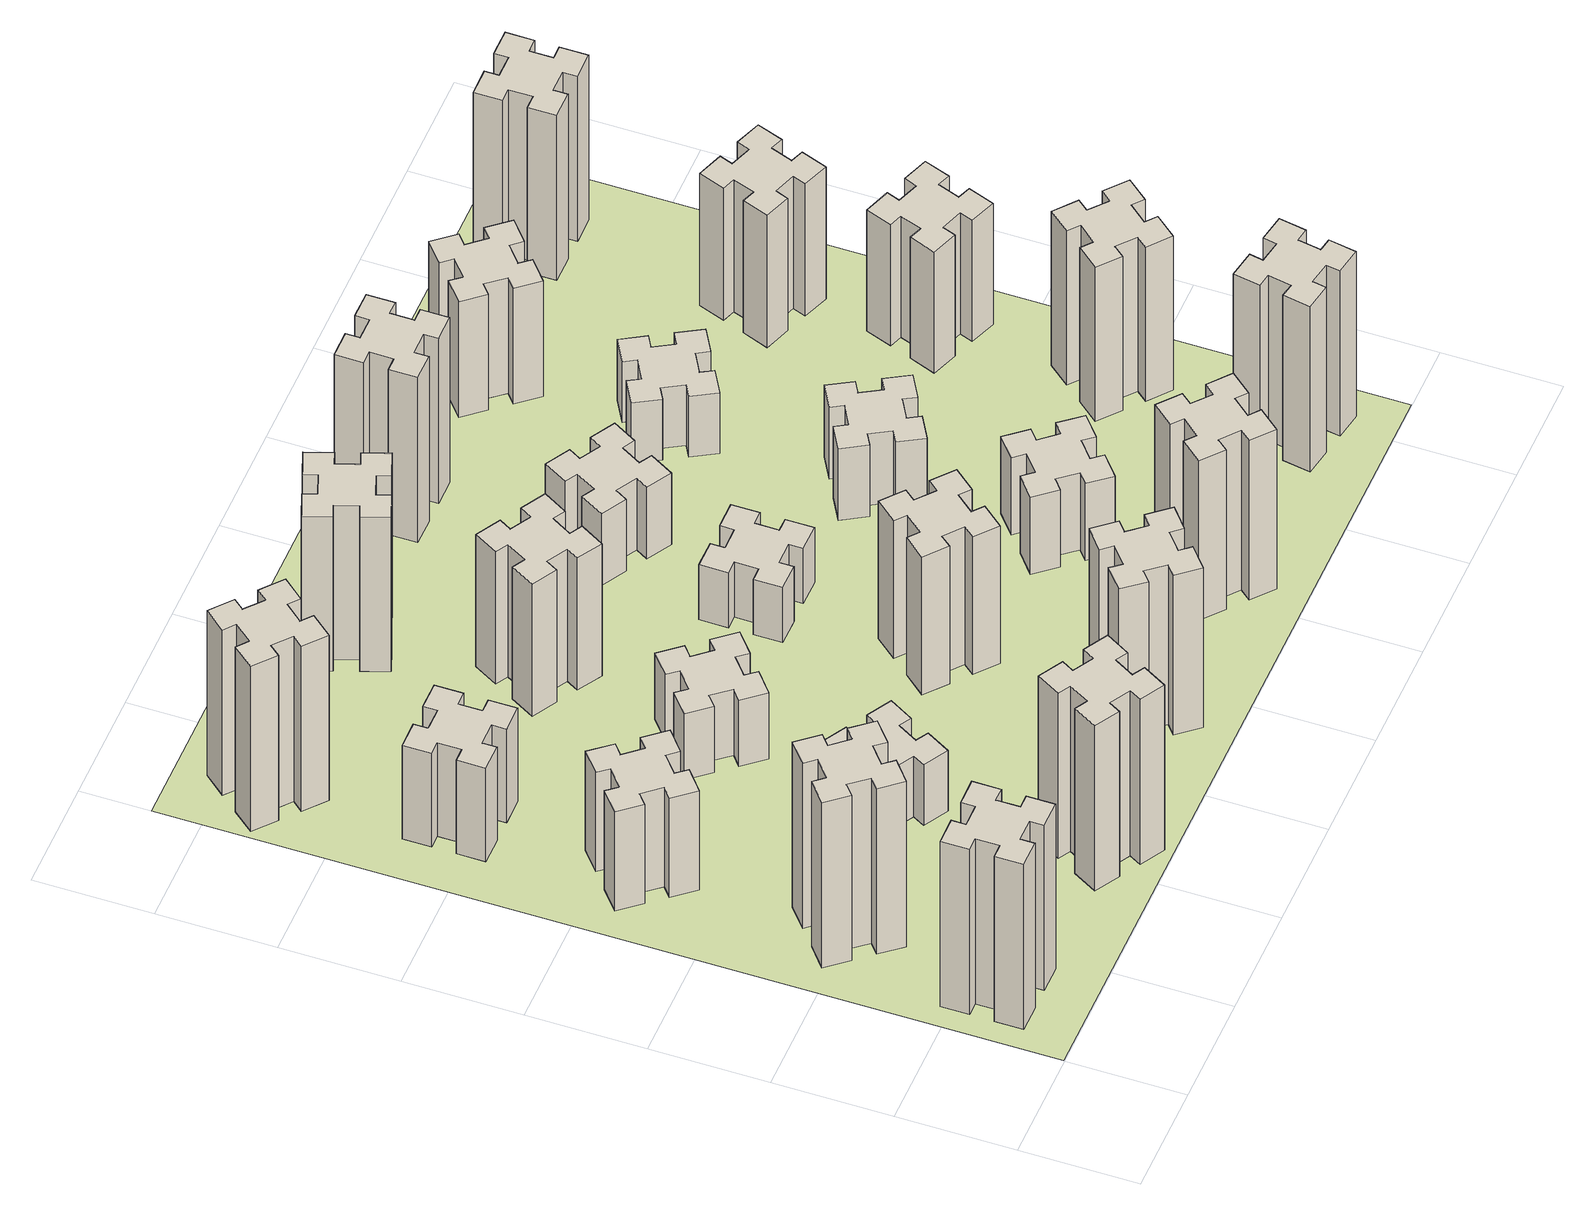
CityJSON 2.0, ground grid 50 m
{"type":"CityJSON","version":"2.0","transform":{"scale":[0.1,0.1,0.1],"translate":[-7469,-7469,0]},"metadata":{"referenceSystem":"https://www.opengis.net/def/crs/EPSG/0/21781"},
"CityObjects":{
"building1":{"type":"Building","attributes":{"class":"1000","function":"1000","usage":"1000","yearOfConstruction":2016,"roofType":"1000","measuredHeight":90,"storeysAboveGround":30,"storeysBelowGround":0},"geometry":[{"type":"Solid","lod":"1","boundaries":[[[[0,1,2,3,4,5,6,7,8,9,10,11,12,13,14,15,16,17,18,19]],[[17,16,20,21]],[[16,15,22,20]],[[15,14,23,22]],[[14,13,24,23]],[[13,12,25,24]],[[12,11,26,25]],[[11,10,27,26]],[[10,9,28,27]],[[9,8,29,28]],[[8,7,30,29]],[[7,6,31,30]],[[6,5,32,31]],[[5,4,33,32]],[[4,3,34,33]],[[3,2,35,34]],[[2,1,36,35]],[[1,0,37,36]],[[0,19,38,37]],[[19,18,39,38]],[[18,17,21,39]],[[24,25,26,27,28,29,30,31,32,33,34,35,36,37,38,39,21,20,22,23]]]]}]},
"building2":{"type":"Building","attributes":{"class":"1000","function":"1000","usage":"1000","yearOfConstruction":2016,"roofType":"1000","measuredHeight":90,"storeysAboveGround":30,"storeysBelowGround":0},"geometry":[{"type":"Solid","lod":"1","boundaries":[[[[40,41,42,43,44,45,46,47,48,49,50,51,52,53,54,55,56,57,58,59]],[[57,56,60,61]],[[56,55,62,60]],[[55,54,63,62]],[[54,53,64,63]],[[53,52,65,64]],[[52,51,66,65]],[[51,50,67,66]],[[50,49,68,67]],[[49,48,69,68]],[[48,47,70,69]],[[47,46,71,70]],[[46,45,72,71]],[[45,44,73,72]],[[44,43,74,73]],[[43,42,75,74]],[[42,41,76,75]],[[41,40,77,76]],[[40,59,78,77]],[[59,58,79,78]],[[58,57,61,79]],[[64,65,66,67,68,69,70,71,72,73,74,75,76,77,78,79,61,60,62,63]]]]}]},
"building3":{"type":"Building","attributes":{"class":"1000","function":"1000","usage":"1000","yearOfConstruction":2016,"roofType":"1000","measuredHeight":54,"storeysAboveGround":30,"storeysBelowGround":0},"geometry":[{"type":"Solid","lod":"1","boundaries":[[[[80,81,82,83,84,85,86,87,88,89,90,91,92,93,94,95,96,97,98,99]],[[97,96,100,101]],[[96,95,102,100]],[[95,94,103,102]],[[94,93,104,103]],[[93,92,105,104]],[[92,91,106,105]],[[91,90,107,106]],[[90,89,108,107]],[[89,88,109,108]],[[88,87,110,109]],[[87,86,111,110]],[[86,85,112,111]],[[85,84,113,112]],[[84,83,114,113]],[[83,82,115,114]],[[82,81,116,115]],[[81,80,117,116]],[[80,99,118,117]],[[99,98,119,118]],[[98,97,101,119]],[[104,105,106,107,108,109,110,111,112,113,114,115,116,117,118,119,101,100,102,103]]]]}]},
"building4":{"type":"Building","attributes":{"class":"1000","function":"1000","usage":"1000","yearOfConstruction":2016,"roofType":"1000","measuredHeight":51,"storeysAboveGround":30,"storeysBelowGround":0},"geometry":[{"type":"Solid","lod":"1","boundaries":[[[[120,121,122,123,124,125,126,127,128,129,130,131,132,133,134,135,136,137,138,139]],[[137,136,140,141]],[[136,135,142,140]],[[135,134,143,142]],[[134,133,144,143]],[[133,132,145,144]],[[132,131,146,145]],[[131,130,147,146]],[[130,129,148,147]],[[129,128,149,148]],[[128,127,150,149]],[[127,126,151,150]],[[126,125,152,151]],[[125,124,153,152]],[[124,123,154,153]],[[123,122,155,154]],[[122,121,156,155]],[[121,120,157,156]],[[120,139,158,157]],[[139,138,159,158]],[[138,137,141,159]],[[144,145,146,147,148,149,150,151,152,153,154,155,156,157,158,159,141,140,142,143]]]]}]},
"building5":{"type":"Building","attributes":{"class":"1000","function":"1000","usage":"1000","yearOfConstruction":2016,"roofType":"1000","measuredHeight":90,"storeysAboveGround":30,"storeysBelowGround":0},"geometry":[{"type":"Solid","lod":"1","boundaries":[[[[160,161,162,163,164,165,166,167,168,169,170,171,172,173,174,175,176,177,178,179]],[[177,176,180,181]],[[176,175,182,180]],[[175,174,183,182]],[[174,173,184,183]],[[173,172,185,184]],[[172,171,186,185]],[[171,170,187,186]],[[170,169,188,187]],[[169,168,189,188]],[[168,167,190,189]],[[167,166,191,190]],[[166,165,192,191]],[[165,164,193,192]],[[164,163,194,193]],[[163,162,195,194]],[[162,161,196,195]],[[161,160,197,196]],[[160,179,198,197]],[[179,178,199,198]],[[178,177,181,199]],[[184,185,186,187,188,189,190,191,192,193,194,195,196,197,198,199,181,180,182,183]]]]}]},
"building6":{"type":"Building","attributes":{"class":"1000","function":"1000","usage":"1000","yearOfConstruction":2016,"roofType":"1000","measuredHeight":90,"storeysAboveGround":30,"storeysBelowGround":0},"geometry":[{"type":"Solid","lod":"1","boundaries":[[[[200,201,202,203,204,205,206,207,208,209,210,211,212,213,214,215,216,217,218,219]],[[217,216,220,221]],[[216,215,222,220]],[[215,214,223,222]],[[214,213,224,223]],[[213,212,225,224]],[[212,211,226,225]],[[211,210,227,226]],[[210,209,228,227]],[[209,208,229,228]],[[208,207,230,229]],[[207,206,231,230]],[[206,205,232,231]],[[205,204,233,232]],[[204,203,234,233]],[[203,202,235,234]],[[202,201,236,235]],[[201,200,237,236]],[[200,219,238,237]],[[219,218,239,238]],[[218,217,221,239]],[[224,225,226,227,228,229,230,231,232,233,234,235,236,237,238,239,221,220,222,223]]]]}]},
"building7":{"type":"Building","attributes":{"class":"1000","function":"1000","usage":"1000","yearOfConstruction":2016,"roofType":"1000","measuredHeight":33,"storeysAboveGround":30,"storeysBelowGround":0},"geometry":[{"type":"Solid","lod":"1","boundaries":[[[[240,241,242,243,244,245,246,247,248,249,250,251,252,253,254,255,256,257,258,259]],[[257,256,260,261]],[[256,255,262,260]],[[255,254,263,262]],[[254,253,264,263]],[[253,252,265,264]],[[252,251,266,265]],[[251,250,267,266]],[[250,249,268,267]],[[249,248,269,268]],[[248,247,270,269]],[[247,246,271,270]],[[246,245,272,271]],[[245,244,273,272]],[[244,243,274,273]],[[243,242,275,274]],[[242,241,276,275]],[[241,240,277,276]],[[240,259,278,277]],[[259,258,279,278]],[[258,257,261,279]],[[264,265,266,267,268,269,270,271,272,273,274,275,276,277,278,279,261,260,262,263]]]]}]},
"building8":{"type":"Building","attributes":{"class":"1000","function":"1000","usage":"1000","yearOfConstruction":2016,"roofType":"1000","measuredHeight":36,"storeysAboveGround":30,"storeysBelowGround":0},"geometry":[{"type":"Solid","lod":"1","boundaries":[[[[280,281,282,283,284,285,286,287,288,289,290,291,292,293,294,295,296,297,298,299]],[[297,296,300,301]],[[296,295,302,300]],[[295,294,303,302]],[[294,293,304,303]],[[293,292,305,304]],[[292,291,306,305]],[[291,290,307,306]],[[290,289,308,307]],[[289,288,309,308]],[[288,287,310,309]],[[287,286,311,310]],[[286,285,312,311]],[[285,284,313,312]],[[284,283,314,313]],[[283,282,315,314]],[[282,281,316,315]],[[281,280,317,316]],[[280,299,318,317]],[[299,298,319,318]],[[298,297,301,319]],[[304,305,306,307,308,309,310,311,312,313,314,315,316,317,318,319,301,300,302,303]]]]}]},
"building9":{"type":"Building","attributes":{"class":"1000","function":"1000","usage":"1000","yearOfConstruction":2016,"roofType":"1000","measuredHeight":87,"storeysAboveGround":30,"storeysBelowGround":0},"geometry":[{"type":"Solid","lod":"1","boundaries":[[[[320,321,322,323,324,325,326,327,328,329,330,331,332,333,334,335,336,337,338,339]],[[337,336,340,341]],[[336,335,342,340]],[[335,334,343,342]],[[334,333,344,343]],[[333,332,345,344]],[[332,331,346,345]],[[331,330,347,346]],[[330,329,348,347]],[[329,328,349,348]],[[328,327,350,349]],[[327,326,351,350]],[[326,325,352,351]],[[325,324,353,352]],[[324,323,354,353]],[[323,322,355,354]],[[322,321,356,355]],[[321,320,357,356]],[[320,339,358,357]],[[339,338,359,358]],[[338,337,341,359]],[[344,345,346,347,348,349,350,351,352,353,354,355,356,357,358,359,341,340,342,343]]]]}]},
"building10":{"type":"Building","attributes":{"class":"1000","function":"1000","usage":"1000","yearOfConstruction":2016,"roofType":"1000","measuredHeight":72,"storeysAboveGround":30,"storeysBelowGround":0},"geometry":[{"type":"Solid","lod":"1","boundaries":[[[[360,361,362,363,364,365,366,367,368,369,370,371,372,373,374,375,376,377,378,379]],[[377,376,380,381]],[[376,375,382,380]],[[375,374,383,382]],[[374,373,384,383]],[[373,372,385,384]],[[372,371,386,385]],[[371,370,387,386]],[[370,369,388,387]],[[369,368,389,388]],[[368,367,390,389]],[[367,366,391,390]],[[366,365,392,391]],[[365,364,393,392]],[[364,363,394,393]],[[363,362,395,394]],[[362,361,396,395]],[[361,360,397,396]],[[360,379,398,397]],[[379,378,399,398]],[[378,377,381,399]],[[384,385,386,387,388,389,390,391,392,393,394,395,396,397,398,399,381,380,382,383]]]]}]},
"building11":{"type":"Building","attributes":{"class":"1000","function":"1000","usage":"1000","yearOfConstruction":2016,"roofType":"1000","measuredHeight":84,"storeysAboveGround":30,"storeysBelowGround":0},"geometry":[{"type":"Solid","lod":"1","boundaries":[[[[400,401,402,403,404,405,406,407,408,409,410,411,412,413,414,415,416,417,418,419]],[[417,416,420,421]],[[416,415,422,420]],[[415,414,423,422]],[[414,413,424,423]],[[413,412,425,424]],[[412,411,426,425]],[[411,410,427,426]],[[410,409,428,427]],[[409,408,429,428]],[[408,407,430,429]],[[407,406,431,430]],[[406,405,432,431]],[[405,404,433,432]],[[404,403,434,433]],[[403,402,435,434]],[[402,401,436,435]],[[401,400,437,436]],[[400,419,438,437]],[[419,418,439,438]],[[418,417,421,439]],[[424,425,426,427,428,429,430,431,432,433,434,435,436,437,438,439,421,420,422,423]]]]}]},
"building12":{"type":"Building","attributes":{"class":"1000","function":"1000","usage":"1000","yearOfConstruction":2016,"roofType":"1000","measuredHeight":75,"storeysAboveGround":30,"storeysBelowGround":0},"geometry":[{"type":"Solid","lod":"1","boundaries":[[[[440,441,442,443,444,445,446,447,448,449,450,451,452,453,454,455,456,457,458,459]],[[457,456,460,461]],[[456,455,462,460]],[[455,454,463,462]],[[454,453,464,463]],[[453,452,465,464]],[[452,451,466,465]],[[451,450,467,466]],[[450,449,468,467]],[[449,448,469,468]],[[448,447,470,469]],[[447,446,471,470]],[[446,445,472,471]],[[445,444,473,472]],[[444,443,474,473]],[[443,442,475,474]],[[442,441,476,475]],[[441,440,477,476]],[[440,459,478,477]],[[459,458,479,478]],[[458,457,461,479]],[[464,465,466,467,468,469,470,471,472,473,474,475,476,477,478,479,461,460,462,463]]]]}]},
"building13":{"type":"Building","attributes":{"class":"1000","function":"1000","usage":"1000","yearOfConstruction":2016,"roofType":"1000","measuredHeight":30,"storeysAboveGround":30,"storeysBelowGround":0},"geometry":[{"type":"Solid","lod":"1","boundaries":[[[[480,481,482,483,484,485,486,487,488,489,490,491,492,493,494,495,496,497,498,499]],[[497,496,500,501]],[[496,495,502,500]],[[495,494,503,502]],[[494,493,504,503]],[[493,492,505,504]],[[492,491,506,505]],[[491,490,507,506]],[[490,489,508,507]],[[489,488,509,508]],[[488,487,510,509]],[[487,486,511,510]],[[486,485,512,511]],[[485,484,513,512]],[[484,483,514,513]],[[483,482,515,514]],[[482,481,516,515]],[[481,480,517,516]],[[480,499,518,517]],[[499,498,519,518]],[[498,497,501,519]],[[504,505,506,507,508,509,510,511,512,513,514,515,516,517,518,519,501,500,502,503]]]]}]},
"building14":{"type":"Building","attributes":{"class":"1000","function":"1000","usage":"1000","yearOfConstruction":2016,"roofType":"1000","measuredHeight":87,"storeysAboveGround":30,"storeysBelowGround":0},"geometry":[{"type":"Solid","lod":"1","boundaries":[[[[520,521,522,523,524,525,526,527,528,529,530,531,532,533,534,535,536,537,538,539]],[[537,536,540,541]],[[536,535,542,540]],[[535,534,543,542]],[[534,533,544,543]],[[533,532,545,544]],[[532,531,546,545]],[[531,530,547,546]],[[530,529,548,547]],[[529,528,549,548]],[[528,527,550,549]],[[527,526,551,550]],[[526,525,552,551]],[[525,524,553,552]],[[524,523,554,553]],[[523,522,555,554]],[[522,521,556,555]],[[521,520,557,556]],[[520,539,558,557]],[[539,538,559,558]],[[538,537,541,559]],[[544,545,546,547,548,549,550,551,552,553,554,555,556,557,558,559,541,540,542,543]]]]}]},
"building15":{"type":"Building","attributes":{"class":"1000","function":"1000","usage":"1000","yearOfConstruction":2016,"roofType":"1000","measuredHeight":39,"storeysAboveGround":30,"storeysBelowGround":0},"geometry":[{"type":"Solid","lod":"1","boundaries":[[[[560,561,562,563,564,565,566,567,568,569,570,571,572,573,574,575,576,577,578,579]],[[577,576,580,581]],[[576,575,582,580]],[[575,574,583,582]],[[574,573,584,583]],[[573,572,585,584]],[[572,571,586,585]],[[571,570,587,586]],[[570,569,588,587]],[[569,568,589,588]],[[568,567,590,589]],[[567,566,591,590]],[[566,565,592,591]],[[565,564,593,592]],[[564,563,594,593]],[[563,562,595,594]],[[562,561,596,595]],[[561,560,597,596]],[[560,579,598,597]],[[579,578,599,598]],[[578,577,581,599]],[[584,585,586,587,588,589,590,591,592,593,594,595,596,597,598,599,581,580,582,583]]]]}]},
"building16":{"type":"Building","attributes":{"class":"1000","function":"1000","usage":"1000","yearOfConstruction":2016,"roofType":"1000","measuredHeight":90,"storeysAboveGround":30,"storeysBelowGround":0},"geometry":[{"type":"Solid","lod":"1","boundaries":[[[[600,601,602,603,604,605,606,607,608,609,610,611,612,613,614,615,616,617,618,619]],[[617,616,620,621]],[[616,615,622,620]],[[615,614,623,622]],[[614,613,624,623]],[[613,612,625,624]],[[612,611,626,625]],[[611,610,627,626]],[[610,609,628,627]],[[609,608,629,628]],[[608,607,630,629]],[[607,606,631,630]],[[606,605,632,631]],[[605,604,633,632]],[[604,603,634,633]],[[603,602,635,634]],[[602,601,636,635]],[[601,600,637,636]],[[600,619,638,637]],[[619,618,639,638]],[[618,617,621,639]],[[624,625,626,627,628,629,630,631,632,633,634,635,636,637,638,639,621,620,622,623]]]]}]},
"building17":{"type":"Building","attributes":{"class":"1000","function":"1000","usage":"1000","yearOfConstruction":2016,"roofType":"1000","measuredHeight":42,"storeysAboveGround":30,"storeysBelowGround":0},"geometry":[{"type":"Solid","lod":"1","boundaries":[[[[640,641,642,643,644,645,646,647,648,649,650,651,652,653,654,655,656,657,658,659]],[[657,656,660,661]],[[656,655,662,660]],[[655,654,663,662]],[[654,653,664,663]],[[653,652,665,664]],[[652,651,666,665]],[[651,650,667,666]],[[650,649,668,667]],[[649,648,669,668]],[[648,647,670,669]],[[647,646,671,670]],[[646,645,672,671]],[[645,644,673,672]],[[644,643,674,673]],[[643,642,675,674]],[[642,641,676,675]],[[641,640,677,676]],[[640,659,678,677]],[[659,658,679,678]],[[658,657,661,679]],[[664,665,666,667,668,669,670,671,672,673,674,675,676,677,678,679,661,660,662,663]]]]}]},
"building18":{"type":"Building","attributes":{"class":"1000","function":"1000","usage":"1000","yearOfConstruction":2016,"roofType":"1000","measuredHeight":39,"storeysAboveGround":30,"storeysBelowGround":0},"geometry":[{"type":"Solid","lod":"1","boundaries":[[[[680,681,682,683,684,685,686,687,688,689,690,691,692,693,694,695,696,697,698,699]],[[697,696,700,701]],[[696,695,702,700]],[[695,694,703,702]],[[694,693,704,703]],[[693,692,705,704]],[[692,691,706,705]],[[691,690,707,706]],[[690,689,708,707]],[[689,688,709,708]],[[688,687,710,709]],[[687,686,711,710]],[[686,685,712,711]],[[685,684,713,712]],[[684,683,714,713]],[[683,682,715,714]],[[682,681,716,715]],[[681,680,717,716]],[[680,699,718,717]],[[699,698,719,718]],[[698,697,701,719]],[[704,705,706,707,708,709,710,711,712,713,714,715,716,717,718,719,701,700,702,703]]]]}]},
"building19":{"type":"Building","attributes":{"class":"1000","function":"1000","usage":"1000","yearOfConstruction":2016,"roofType":"1000","measuredHeight":33,"storeysAboveGround":30,"storeysBelowGround":0},"geometry":[{"type":"Solid","lod":"1","boundaries":[[[[720,721,722,723,724,725,726,727,728,729,730,731,732,733,734,735,736,737,738,739]],[[737,736,740,741]],[[736,735,742,740]],[[735,734,743,742]],[[734,733,744,743]],[[733,732,745,744]],[[732,731,746,745]],[[731,730,747,746]],[[730,729,748,747]],[[729,728,749,748]],[[728,727,750,749]],[[727,726,751,750]],[[726,725,752,751]],[[725,724,753,752]],[[724,723,754,753]],[[723,722,755,754]],[[722,721,756,755]],[[721,720,757,756]],[[720,739,758,757]],[[739,738,759,758]],[[738,737,741,759]],[[744,745,746,747,748,749,750,751,752,753,754,755,756,757,758,759,741,740,742,743]]]]}]},
"building20":{"type":"Building","attributes":{"class":"1000","function":"1000","usage":"1000","yearOfConstruction":2016,"roofType":"1000","measuredHeight":90,"storeysAboveGround":30,"storeysBelowGround":0},"geometry":[{"type":"Solid","lod":"1","boundaries":[[[[760,761,762,763,764,765,766,767,768,769,770,771,772,773,774,775,776,777,778,779]],[[777,776,780,781]],[[776,775,782,780]],[[775,774,783,782]],[[774,773,784,783]],[[773,772,785,784]],[[772,771,786,785]],[[771,770,787,786]],[[770,769,788,787]],[[769,768,789,788]],[[768,767,790,789]],[[767,766,791,790]],[[766,765,792,791]],[[765,764,793,792]],[[764,763,794,793]],[[763,762,795,794]],[[762,761,796,795]],[[761,760,797,796]],[[760,779,798,797]],[[779,778,799,798]],[[778,777,781,799]],[[784,785,786,787,788,789,790,791,792,793,794,795,796,797,798,799,781,780,782,783]]]]}]},
"building21":{"type":"Building","attributes":{"class":"1000","function":"1000","usage":"1000","yearOfConstruction":2016,"roofType":"1000","measuredHeight":63,"storeysAboveGround":30,"storeysBelowGround":0},"geometry":[{"type":"Solid","lod":"1","boundaries":[[[[800,801,802,803,804,805,806,807,808,809,810,811,812,813,814,815,816,817,818,819]],[[817,816,820,821]],[[816,815,822,820]],[[815,814,823,822]],[[814,813,824,823]],[[813,812,825,824]],[[812,811,826,825]],[[811,810,827,826]],[[810,809,828,827]],[[809,808,829,828]],[[808,807,830,829]],[[807,806,831,830]],[[806,805,832,831]],[[805,804,833,832]],[[804,803,834,833]],[[803,802,835,834]],[[802,801,836,835]],[[801,800,837,836]],[[800,819,838,837]],[[819,818,839,838]],[[818,817,821,839]],[[824,825,826,827,828,829,830,831,832,833,834,835,836,837,838,839,821,820,822,823]]]]}]},
"building22":{"type":"Building","attributes":{"class":"1000","function":"1000","usage":"1000","yearOfConstruction":2016,"roofType":"1000","measuredHeight":84,"storeysAboveGround":30,"storeysBelowGround":0},"geometry":[{"type":"Solid","lod":"1","boundaries":[[[[840,841,842,843,844,845,846,847,848,849,850,851,852,853,854,855,856,857,858,859]],[[857,856,860,861]],[[856,855,862,860]],[[855,854,863,862]],[[854,853,864,863]],[[853,852,865,864]],[[852,851,866,865]],[[851,850,867,866]],[[850,849,868,867]],[[849,848,869,868]],[[848,847,870,869]],[[847,846,871,870]],[[846,845,872,871]],[[845,844,873,872]],[[844,843,874,873]],[[843,842,875,874]],[[842,841,876,875]],[[841,840,877,876]],[[840,859,878,877]],[[859,858,879,878]],[[858,857,861,879]],[[864,865,866,867,868,869,870,871,872,873,874,875,876,877,878,879,861,860,862,863]]]]}]},
"building23":{"type":"Building","attributes":{"class":"1000","function":"1000","usage":"1000","yearOfConstruction":2016,"roofType":"1000","measuredHeight":66,"storeysAboveGround":30,"storeysBelowGround":0},"geometry":[{"type":"Solid","lod":"1","boundaries":[[[[880,881,882,883,884,885,886,887,888,889,890,891,892,893,894,895,896,897,898,899]],[[897,896,900,901]],[[896,895,902,900]],[[895,894,903,902]],[[894,893,904,903]],[[893,892,905,904]],[[892,891,906,905]],[[891,890,907,906]],[[890,889,908,907]],[[889,888,909,908]],[[888,887,910,909]],[[887,886,911,910]],[[886,885,912,911]],[[885,884,913,912]],[[884,883,914,913]],[[883,882,915,914]],[[882,881,916,915]],[[881,880,917,916]],[[880,899,918,917]],[[899,898,919,918]],[[898,897,901,919]],[[904,905,906,907,908,909,910,911,912,913,914,915,916,917,918,919,901,900,902,903]]]]}]},
"building24":{"type":"Building","attributes":{"class":"1000","function":"1000","usage":"1000","yearOfConstruction":2016,"roofType":"1000","measuredHeight":72,"storeysAboveGround":30,"storeysBelowGround":0},"geometry":[{"type":"Solid","lod":"1","boundaries":[[[[920,921,922,923,924,925,926,927,928,929,930,931,932,933,934,935,936,937,938,939]],[[937,936,940,941]],[[936,935,942,940]],[[935,934,943,942]],[[934,933,944,943]],[[933,932,945,944]],[[932,931,946,945]],[[931,930,947,946]],[[930,929,948,947]],[[929,928,949,948]],[[928,927,950,949]],[[927,926,951,950]],[[926,925,952,951]],[[925,924,953,952]],[[924,923,954,953]],[[923,922,955,954]],[[922,921,956,955]],[[921,920,957,956]],[[920,939,958,957]],[[939,938,959,958]],[[938,937,941,959]],[[944,945,946,947,948,949,950,951,952,953,954,955,956,957,958,959,941,940,942,943]]]]}]},
"building25":{"type":"Building","attributes":{"class":"1000","function":"1000","usage":"1000","yearOfConstruction":2016,"roofType":"1000","measuredHeight":90,"storeysAboveGround":30,"storeysBelowGround":0},"geometry":[{"type":"Solid","lod":"1","boundaries":[[[[960,961,962,963,964,965,966,967,968,969,970,971,972,973,974,975,976,977,978,979]],[[977,976,980,981]],[[976,975,982,980]],[[975,974,983,982]],[[974,973,984,983]],[[973,972,985,984]],[[972,971,986,985]],[[971,970,987,986]],[[970,969,988,987]],[[969,968,989,988]],[[968,967,990,989]],[[967,966,991,990]],[[966,965,992,991]],[[965,964,993,992]],[[964,963,994,993]],[[963,962,995,994]],[[962,961,996,995]],[[961,960,997,996]],[[960,979,998,997]],[[979,978,999,998]],[[978,977,981,999]],[[984,985,986,987,988,989,990,991,992,993,994,995,996,997,998,999,981,980,982,983]]]]}]},
"landuse1":{"type":"LandUse","attributes":{"name":"plot1","function":"1010"},"geometry":[{"type":"MultiSurface","lod":"1","boundaries":[[[1000,1001,1002,1003]]]}]}
},
"vertices":[
[165,425,0],[165,325,0],[105,325,0],[105,205,0],[225,205,0],[225,265,0],[325,265,0],[325,205,0],[445,205,0],[445,325,0],[385,325,0],[385,425,0],[445,425,0],[445,545,0],[325,545,0],[325,485,0],[225,485,0],[225,545,0],[105,545,0],[105,425,0],[225,485,900],[225,545,900],[325,485,900],[325,545,900],[445,545,900],[445,425,900],[385,425,900],[385,325,900],[445,325,900],[445,205,900],[325,205,900],[325,265,900],[225,265,900],[225,205,900],[105,205,900],[105,325,900],[165,325,900],[165,425,900],[105,425,900],[105,545,900],
[492,1048,0],[427,1124,0],[473,1163,0],[396,1255,0],[304,1178,0],[343,1132,0],[266,1067,0],[228,1113,0],[136,1036,0],[213,944,0],[259,983,0],[323,906,0],[277,868,0],[354,776,0],[446,853,0],[408,899,0],[484,963,0],[523,917,0],[615,994,0],[538,1086,0],[484,963,900],[523,917,900],[408,899,900],[446,853,900],[354,776,900],[277,868,900],[323,906,900],[259,983,900],[213,944,900],[136,1036,900],[228,1113,900],[266,1067,900],[343,1132,900],[304,1178,900],[396,1255,900],[473,1163,900],[427,1124,900],[492,1048,900],[538,1086,900],[615,994,900],
[492,1888,0],[427,1964,0],[473,2003,0],[396,2095,0],[304,2018,0],[343,1972,0],[266,1907,0],[228,1953,0],[136,1876,0],[213,1784,0],[259,1823,0],[323,1746,0],[277,1708,0],[354,1616,0],[446,1693,0],[408,1739,0],[484,1803,0],[523,1757,0],[615,1834,0],[538,1926,0],[484,1803,540],[523,1757,540],[408,1739,540],[446,1693,540],[354,1616,540],[277,1708,540],[323,1746,540],[259,1823,540],[213,1784,540],[136,1876,540],[228,1953,540],[266,1907,540],[343,1972,540],[304,2018,540],[396,2095,540],[473,2003,540],[427,1964,540],[492,1888,540],[538,1926,540],[615,1834,540],
[485,2545,0],[485,2645,0],[545,2645,0],[545,2765,0],[425,2765,0],[425,2705,0],[325,2705,0],[325,2765,0],[205,2765,0],[205,2645,0],[265,2645,0],[265,2545,0],[205,2545,0],[205,2425,0],[325,2425,0],[325,2485,0],[425,2485,0],[425,2425,0],[545,2425,0],[545,2545,0],[425,2485,510],[425,2425,510],[325,2485,510],[325,2425,510],[205,2425,510],[205,2545,510],[265,2545,510],[265,2645,510],[205,2645,510],[205,2765,510],[325,2765,510],[325,2705,510],[425,2705,510],[425,2765,510],[545,2765,510],[545,2645,510],[485,2645,510],[485,2545,510],[545,2545,510],[545,2425,510],
[1214,346,0],[1127,396,0],[1157,448,0],[1053,508,0],[993,404,0],[1045,374,0],[995,287,0],[943,317,0],[883,213,0],[987,153,0],[1017,205,0],[1104,155,0],[1074,103,0],[1178,43,0],[1238,147,0],[1186,177,0],[1236,264,0],[1288,234,0],[1348,338,0],[1244,398,0],[1236,264,900],[1288,234,900],[1186,177,900],[1238,147,900],[1178,43,900],[1074,103,900],[1104,155,900],[1017,205,900],[987,153,900],[883,213,900],[943,317,900],[995,287,900],[1045,374,900],[993,404,900],[1053,508,900],[1157,448,900],[1127,396,900],[1214,346,900],[1244,398,900],[1348,338,900],
[384,3387,0],[308,3452,0],[346,3498,0],[254,3575,0],[177,3483,0],[223,3444,0],[159,3368,0],[113,3406,0],[36,3314,0],[128,3237,0],[166,3283,0],[243,3219,0],[204,3173,0],[296,3096,0],[373,3188,0],[327,3226,0],[392,3303,0],[438,3264,0],[515,3356,0],[423,3433,0],[392,3303,900],[438,3264,900],[327,3226,900],[373,3188,900],[296,3096,900],[204,3173,900],[243,3219,900],[166,3283,900],[128,3237,900],[36,3314,900],[113,3406,900],[159,3368,900],[223,3444,900],[177,3483,900],[254,3575,900],[346,3498,900],[308,3452,900],[384,3387,900],[423,3433,900],[515,3356,900],
[1086,1017,0],[1136,1104,0],[1188,1074,0],[1248,1178,0],[1144,1238,0],[1114,1186,0],[1027,1236,0],[1057,1288,0],[953,1348,0],[893,1244,0],[945,1214,0],[895,1127,0],[843,1157,0],[783,1053,0],[887,993,0],[917,1045,0],[1004,995,0],[974,943,0],[1078,883,0],[1138,987,0],[1004,995,330],[974,943,330],[917,1045,330],[887,993,330],[783,1053,330],[843,1157,330],[895,1127,330],[945,1214,330],[893,1244,330],[953,1348,330],[1057,1288,330],[1027,1236,330],[1114,1186,330],[1144,1238,330],[1248,1178,330],[1188,1074,330],[1136,1104,330],[1086,1017,330],[1138,987,330],[1078,883,330],
[1083,1972,0],[1006,1907,0],[968,1953,0],[876,1876,0],[953,1784,0],[999,1823,0],[1063,1746,0],[1017,1708,0],[1094,1616,0],[1186,1693,0],[1148,1739,0],[1224,1803,0],[1263,1757,0],[1355,1834,0],[1278,1926,0],[1232,1888,0],[1167,1964,0],[1213,2003,0],[1136,2095,0],[1044,2018,0],[1167,1964,360],[1213,2003,360],[1232,1888,360],[1278,1926,360],[1355,1834,360],[1263,1757,360],[1224,1803,360],[1148,1739,360],[1186,1693,360],[1094,1616,360],[1017,1708,360],[1063,1746,360],[999,1823,360],[953,1784,360],[876,1876,360],[968,1953,360],[1006,1907,360],[1083,1972,360],[1044,2018,360],[1136,2095,360],
[1739,343,0],[1803,266,0],[1757,228,0],[1834,136,0],[1926,213,0],[1888,259,0],[1964,323,0],[2003,277,0],[2095,354,0],[2018,446,0],[1972,408,0],[1907,484,0],[1953,523,0],[1876,615,0],[1784,538,0],[1823,492,0],[1746,427,0],[1708,473,0],[1616,396,0],[1693,304,0],[1746,427,870],[1708,473,870],[1823,492,870],[1784,538,870],[1876,615,870],[1953,523,870],[1907,484,870],[1972,408,870],[2018,446,870],[2095,354,870],[2003,277,870],[1964,323,870],[1888,259,870],[1926,213,870],[1834,136,870],[1757,228,870],[1803,266,870],[1739,343,870],[1693,304,870],[1616,396,870],
[1314,2666,0],[1227,2716,0],[1257,2768,0],[1153,2828,0],[1093,2724,0],[1145,2694,0],[1095,2607,0],[1043,2637,0],[983,2533,0],[1087,2473,0],[1117,2525,0],[1204,2475,0],[1174,2423,0],[1278,2363,0],[1338,2467,0],[1286,2497,0],[1336,2584,0],[1388,2554,0],[1448,2658,0],[1344,2718,0],[1336,2584,720],[1388,2554,720],[1286,2497,720],[1338,2467,720],[1278,2363,720],[1174,2423,720],[1204,2475,720],[1117,2525,720],[1087,2473,720],[983,2533,720],[1043,2637,720],[1095,2607,720],[1145,2694,720],[1093,2724,720],[1153,2828,720],[1257,2768,720],[1227,2716,720],[1314,2666,720],[1344,2718,720],[1448,2658,720],
[1125,3456,0],[1031,3422,0],[1010,3478,0],[897,3437,0],[939,3324,0],[995,3345,0],[1029,3251,0],[973,3230,0],[1014,3117,0],[1127,3159,0],[1106,3215,0],[1200,3249,0],[1220,3193,0],[1333,3234,0],[1292,3347,0],[1236,3326,0],[1202,3420,0],[1258,3440,0],[1217,3553,0],[1104,3512,0],[1202,3420,840],[1258,3440,840],[1236,3326,840],[1292,3347,840],[1333,3234,840],[1220,3193,840],[1200,3249,840],[1106,3215,840],[1127,3159,840],[1014,3117,840],[973,3230,840],[1029,3251,840],[995,3345,840],[939,3324,840],[897,3437,840],[1010,3478,840],[1031,3422,840],[1125,3456,840],[1104,3512,840],[1217,3553,840],
[1803,1324,0],[1739,1248,0],[1693,1286,0],[1616,1194,0],[1708,1117,0],[1746,1163,0],[1823,1099,0],[1784,1053,0],[1876,976,0],[1953,1068,0],[1907,1106,0],[1972,1183,0],[2018,1144,0],[2095,1236,0],[2003,1313,0],[1964,1267,0],[1888,1332,0],[1926,1378,0],[1834,1455,0],[1757,1363,0],[1888,1332,750],[1926,1378,750],[1964,1267,750],[2003,1313,750],[2095,1236,750],[2018,1144,750],[1972,1183,750],[1907,1106,750],[1953,1068,750],[1876,976,750],[1784,1053,750],[1823,1099,750],[1746,1163,750],[1708,1117,750],[1616,1194,750],[1693,1286,750],[1739,1248,750],[1803,1324,750],[1757,1363,750],[1834,1455,750],
[1805,1845,0],[1905,1845,0],[1905,1785,0],[2025,1785,0],[2025,1905,0],[1965,1905,0],[1965,2005,0],[2025,2005,0],[2025,2125,0],[1905,2125,0],[1905,2065,0],[1805,2065,0],[1805,2125,0],[1685,2125,0],[1685,2005,0],[1745,2005,0],[1745,1905,0],[1685,1905,0],[1685,1785,0],[1805,1785,0],[1745,1905,300],[1685,1905,300],[1745,2005,300],[1685,2005,300],[1685,2125,300],[1805,2125,300],[1805,2065,300],[1905,2065,300],[1905,2125,300],[2025,2125,300],[2025,2005,300],[1965,2005,300],[1965,1905,300],[2025,1905,300],[2025,1785,300],[1905,1785,300],[1905,1845,300],[1805,1845,300],[1805,1785,300],[1685,1785,300],
[2486,323,0],[2563,259,0],[2524,213,0],[2616,136,0],[2693,228,0],[2647,266,0],[2712,343,0],[2758,304,0],[2835,396,0],[2743,473,0],[2704,427,0],[2628,492,0],[2666,538,0],[2574,615,0],[2497,523,0],[2543,484,0],[2479,408,0],[2433,446,0],[2356,354,0],[2448,277,0],[2479,408,870],[2433,446,870],[2543,484,870],[2497,523,870],[2574,615,870],[2666,538,870],[2628,492,870],[2704,427,870],[2743,473,870],[2835,396,870],[2758,304,870],[2712,343,870],[2647,266,870],[2693,228,870],[2616,136,870],[2524,213,870],[2563,259,870],[2486,323,870],[2448,277,870],[2356,354,870],
[2026,2497,0],[2076,2584,0],[2128,2554,0],[2188,2658,0],[2084,2718,0],[2054,2666,0],[1967,2716,0],[1997,2768,0],[1893,2828,0],[1833,2724,0],[1885,2694,0],[1835,2607,0],[1783,2637,0],[1723,2533,0],[1827,2473,0],[1857,2525,0],[1944,2475,0],[1914,2423,0],[2018,2363,0],[2078,2467,0],[1944,2475,390],[1914,2423,390],[1857,2525,390],[1827,2473,390],[1723,2533,390],[1783,2637,390],[1835,2607,390],[1885,2694,390],[1833,2724,390],[1893,2828,390],[1997,2768,390],[1967,2716,390],[2054,2666,390],[2084,2718,390],[2188,2658,390],[2128,2554,390],[2076,2584,390],[2026,2497,390],[2078,2467,390],[2018,2363,390],
[1965,3385,0],[1965,3485,0],[2025,3485,0],[2025,3605,0],[1905,3605,0],[1905,3545,0],[1805,3545,0],[1805,3605,0],[1685,3605,0],[1685,3485,0],[1745,3485,0],[1745,3385,0],[1685,3385,0],[1685,3265,0],[1805,3265,0],[1805,3325,0],[1905,3325,0],[1905,3265,0],[2025,3265,0],[2025,3385,0],[1905,3325,900],[1905,3265,900],[1805,3325,900],[1805,3265,900],[1685,3265,900],[1685,3385,900],[1745,3385,900],[1745,3485,900],[1685,3485,900],[1685,3605,900],[1805,3605,900],[1805,3545,900],[1905,3545,900],[1905,3605,900],[2025,3605,900],[2025,3485,900],[1965,3485,900],[1965,3385,900],[2025,3385,900],[2025,3265,900],
[2563,1132,0],[2486,1067,0],[2448,1113,0],[2356,1036,0],[2433,944,0],[2479,983,0],[2543,906,0],[2497,868,0],[2574,776,0],[2666,853,0],[2628,899,0],[2704,963,0],[2743,917,0],[2835,994,0],[2758,1086,0],[2712,1048,0],[2647,1124,0],[2693,1163,0],[2616,1255,0],[2524,1178,0],[2647,1124,420],[2693,1163,420],[2712,1048,420],[2758,1086,420],[2835,994,420],[2743,917,420],[2704,963,420],[2628,899,420],[2666,853,420],[2574,776,420],[2497,868,420],[2543,906,420],[2479,983,420],[2433,944,420],[2356,1036,420],[2448,1113,420],[2486,1067,420],[2563,1132,420],[2524,1178,420],[2616,1255,420],
[2475,1744,0],[2525,1657,0],[2473,1627,0],[2533,1523,0],[2637,1583,0],[2607,1635,0],[2694,1685,0],[2724,1633,0],[2828,1693,0],[2768,1797,0],[2716,1767,0],[2666,1854,0],[2718,1884,0],[2658,1988,0],[2554,1928,0],[2584,1876,0],[2497,1826,0],[2467,1878,0],[2363,1818,0],[2423,1714,0],[2497,1826,390],[2467,1878,390],[2584,1876,390],[2554,1928,390],[2658,1988,390],[2718,1884,390],[2666,1854,390],[2716,1767,390],[2768,1797,390],[2828,1693,390],[2724,1633,390],[2694,1685,390],[2607,1635,390],[2637,1583,390],[2533,1523,390],[2473,1627,390],[2525,1657,390],[2475,1744,390],[2423,1714,390],[2363,1818,390],
[2475,2584,0],[2525,2497,0],[2473,2467,0],[2533,2363,0],[2637,2423,0],[2607,2475,0],[2694,2525,0],[2724,2473,0],[2828,2533,0],[2768,2637,0],[2716,2607,0],[2666,2694,0],[2718,2724,0],[2658,2828,0],[2554,2768,0],[2584,2716,0],[2497,2666,0],[2467,2718,0],[2363,2658,0],[2423,2554,0],[2497,2666,330],[2467,2718,330],[2584,2716,330],[2554,2768,330],[2658,2828,330],[2718,2724,330],[2666,2694,330],[2716,2607,330],[2768,2637,330],[2828,2533,330],[2724,2473,330],[2694,2525,330],[2607,2475,330],[2637,2423,330],[2533,2363,330],[2473,2467,330],[2525,2497,330],[2475,2584,330],[2423,2554,330],[2363,2658,330],
[3504,475,0],[3405,492,0],[3416,551,0],[3297,572,0],[3277,454,0],[3336,444,0],[3318,345,0],[3259,356,0],[3238,237,0],[3357,217,0],[3367,276,0],[3465,258,0],[3455,199,0],[3573,178,0],[3594,297,0],[3535,307,0],[3552,405,0],[3611,395,0],[3632,513,0],[3514,534,0],[3552,405,900],[3611,395,900],[3535,307,900],[3594,297,900],[3573,178,900],[3455,199,900],[3465,258,900],[3367,276,900],[3357,217,900],[3238,237,900],[3259,356,900],[3318,345,900],[3336,444,900],[3277,454,900],[3297,572,900],[3416,551,900],[3405,492,900],[3504,475,900],[3514,534,900],[3632,513,900],
[2712,3368,0],[2647,3444,0],[2693,3483,0],[2616,3575,0],[2524,3498,0],[2563,3452,0],[2486,3387,0],[2448,3433,0],[2356,3356,0],[2433,3264,0],[2479,3303,0],[2543,3226,0],[2497,3188,0],[2574,3096,0],[2666,3173,0],[2628,3219,0],[2704,3283,0],[2743,3237,0],[2835,3314,0],[2758,3406,0],[2704,3283,630],[2743,3237,630],[2628,3219,630],[2666,3173,630],[2574,3096,630],[2497,3188,630],[2543,3226,630],[2479,3303,630],[2433,3264,630],[2356,3356,630],[2448,3433,630],[2486,3387,630],[2563,3452,630],[2524,3498,630],[2616,3575,630],[2693,3483,630],[2647,3444,630],[2712,3368,630],[2758,3406,630],[2835,3314,630],
[3487,1006,0],[3552,1083,0],[3598,1044,0],[3675,1136,0],[3583,1213,0],[3544,1167,0],[3468,1232,0],[3506,1278,0],[3414,1355,0],[3337,1263,0],[3383,1224,0],[3319,1148,0],[3273,1186,0],[3196,1094,0],[3288,1017,0],[3326,1063,0],[3403,999,0],[3364,953,0],[3456,876,0],[3533,968,0],[3403,999,840],[3364,953,840],[3326,1063,840],[3288,1017,840],[3196,1094,840],[3273,1186,840],[3319,1148,840],[3383,1224,840],[3337,1263,840],[3414,1355,840],[3506,1278,840],[3468,1232,840],[3544,1167,840],[3583,1213,840],[3675,1136,840],[3598,1044,840],[3552,1083,840],[3487,1006,840],[3533,968,840],[3456,876,840],
[3520,1942,0],[3426,1976,0],[3447,2032,0],[3334,2073,0],[3293,1960,0],[3349,1940,0],[3315,1846,0],[3259,1867,0],[3217,1754,0],[3330,1713,0],[3351,1769,0],[3445,1735,0],[3424,1679,0],[3537,1637,0],[3578,1750,0],[3522,1771,0],[3556,1865,0],[3612,1844,0],[3653,1957,0],[3540,1998,0],[3556,1865,660],[3612,1844,660],[3522,1771,660],[3578,1750,660],[3537,1637,660],[3424,1679,660],[3445,1735,660],[3351,1769,660],[3330,1713,660],[3217,1754,660],[3259,1867,660],[3315,1846,660],[3349,1940,660],[3293,1960,660],[3334,2073,660],[3447,2032,660],[3426,1976,660],[3520,1942,660],[3540,1998,660],[3653,1957,660],
[3420,2582,0],[3326,2616,0],[3347,2672,0],[3234,2713,0],[3193,2600,0],[3249,2580,0],[3215,2486,0],[3159,2507,0],[3117,2394,0],[3230,2353,0],[3251,2409,0],[3345,2375,0],[3324,2319,0],[3437,2277,0],[3478,2390,0],[3422,2411,0],[3456,2505,0],[3512,2484,0],[3553,2597,0],[3440,2638,0],[3456,2505,720],[3512,2484,720],[3422,2411,720],[3478,2390,720],[3437,2277,720],[3324,2319,720],[3345,2375,720],[3251,2409,720],[3230,2353,720],[3117,2394,720],[3159,2507,720],[3215,2486,720],[3249,2580,720],[3193,2600,720],[3234,2713,720],[3347,2672,720],[3326,2616,720],[3420,2582,720],[3440,2638,720],[3553,2597,720],
[3285,3325,0],[3385,3325,0],[3385,3265,0],[3505,3265,0],[3505,3385,0],[3445,3385,0],[3445,3485,0],[3505,3485,0],[3505,3605,0],[3385,3605,0],[3385,3545,0],[3285,3545,0],[3285,3605,0],[3165,3605,0],[3165,3485,0],[3225,3485,0],[3225,3385,0],[3165,3385,0],[3165,3265,0],[3285,3265,0],[3225,3385,900],[3165,3385,900],[3225,3485,900],[3165,3485,900],[3165,3605,900],[3285,3605,900],[3285,3545,900],[3385,3545,900],[3385,3605,900],[3505,3605,900],[3505,3485,900],[3445,3485,900],[3445,3385,900],[3505,3385,900],[3505,3265,900],[3385,3265,900],[3385,3325,900],[3285,3325,900],[3285,3265,900],[3165,3265,900],
[5,3705,0],[3705,3705,0],[3705,5,0],[5,5,0]
]}
